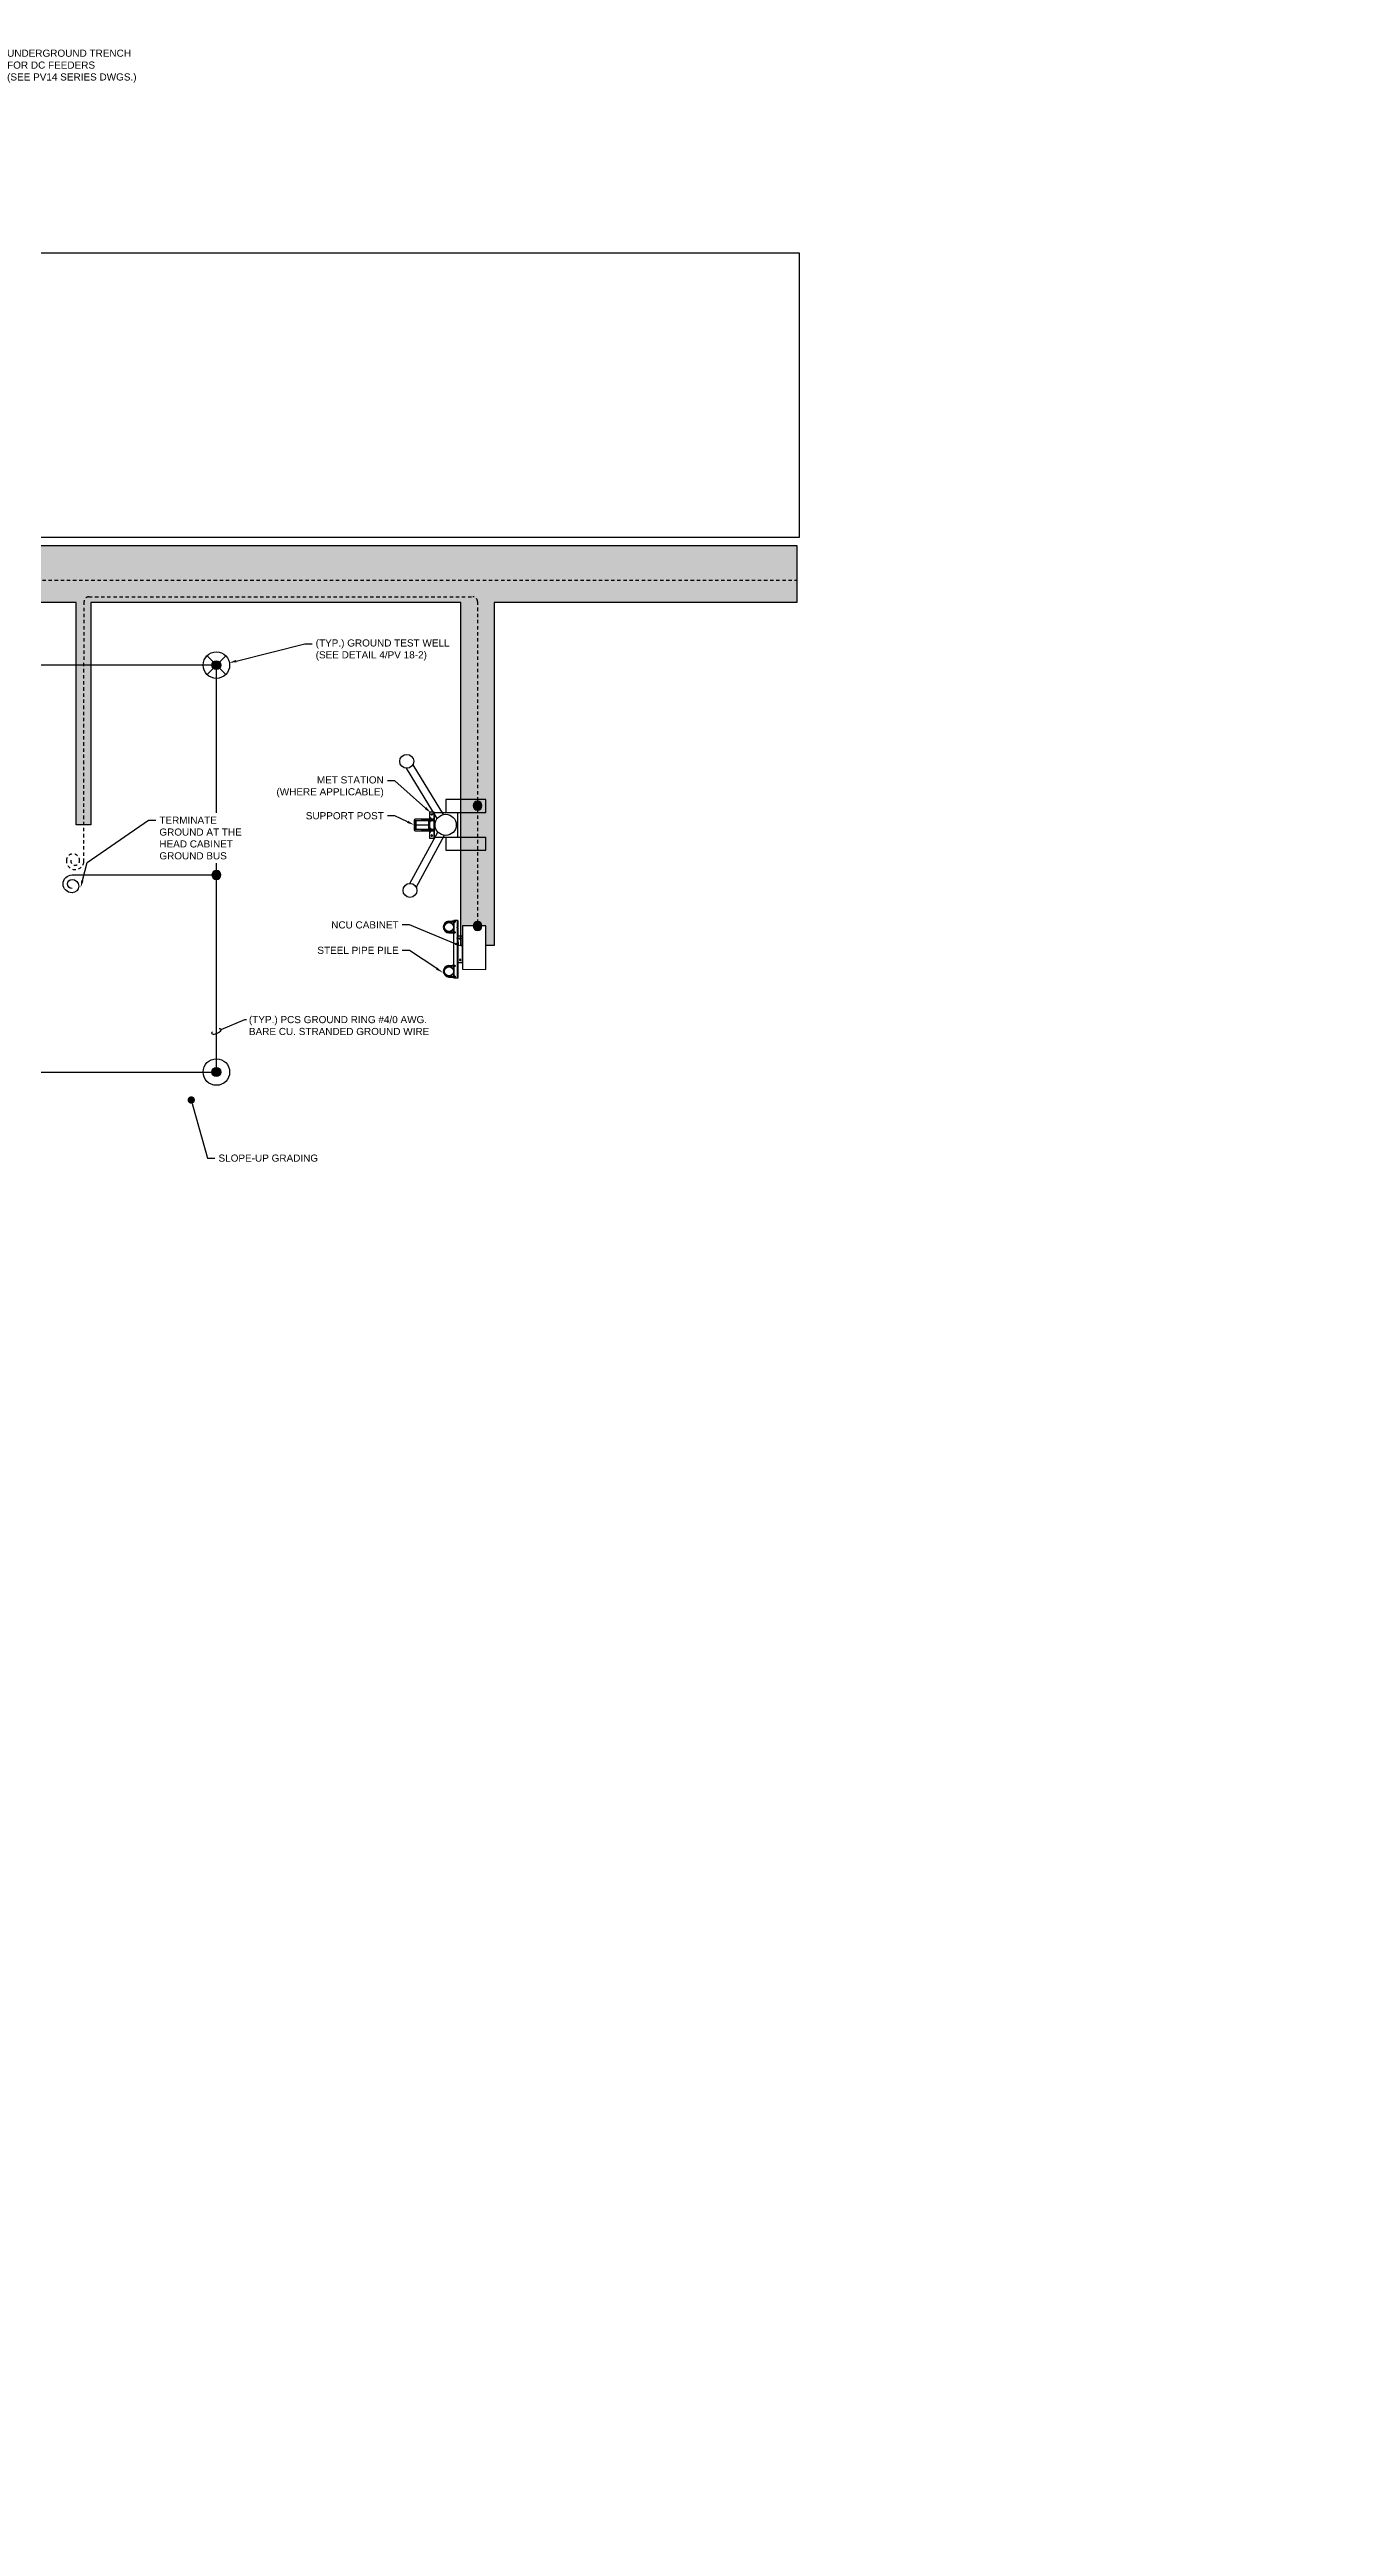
# Model space of a CAD drawing. Header units: feet. Extents: x -17 to 5745, y -41 to 4380.
# Drawn here: x 1869.8 to 1917.5, y 4261.9 to 4353.1 of the extents above; entities that cross this region are included whole.
import ezdxf
from ezdxf import colors
from ezdxf.entities.mleader import LeaderData, LeaderLine
from ezdxf.math import Vec2, Vec3

# ---------------------------------------------------------------- set-up
doc = ezdxf.new("R2010")
doc.units = ezdxf.units.FT
doc.header["$MEASUREMENT"] = 0
doc.set_wipeout_variables(frame=1)
doc.linetypes.add('HIDDEN2', pattern=[0.1875, 0.125, -0.0625])
for name, color, linetype in [('C-ARRY-TABL', 253, 'Continuous'), ('E- AUX. RACK DETAIL', 3, 'Continuous'), ('E-CABL-UG1', 124, 'HIDDEN2'), ('E-CABL-UG4', 64, 'Continuous'), ('E-COMB-BOX', 41, 'Continuous'), ('E-GRND', 3, 'Continuous'), ('E-SOLTEC GATEWAY', 6, 'Continuous'), ('E-TREN', 6, 'Continuous'), ('E-TREN-HATCH', 254, 'Continuous'), ('G-ANNO-TEXT', 1, 'Continuous'), ('G-TEXT', 7, 'Continuous'), ('S-BEAM', 7, 'Continuous'), ('S-BOLT', 93, 'Continuous'), ('S-STEL-ANGL', 3, 'Continuous')]:
    doc.layers.add(name, color=color, linetype=linetype)
doc.styles.add('NEI-A', font='arial.ttf')

# ---------------------------------------------------------------- blocks, each defined once
blk = doc.blocks.new('GRND_ROD')
at = {"linetype": 'Continuous'}
h = blk.add_hatch(color=256, dxfattribs=at)
edge = h.paths.add_edge_path()
edge.add_arc((0, 0), 0.0312, 0, 360)
for radius in [0.0937, 0.0312]:
    blk.add_circle((0, 0), radius, dxfattribs=at)
blk = doc.blocks.new('GRND_TEST_WELL')
at = {"linetype": 'Continuous'}
h = blk.add_hatch(color=256, dxfattribs=at)
edge = h.paths.add_edge_path()
edge.add_arc((0, 0), 0.0312, 0, 360)
for p, q in [((-0.066, 0.066), (0.066, -0.066)), ((-0.066, -0.066), (0.066, 0.066))]:
    blk.add_line(p, q, dxfattribs=at)
for radius in [0.0937, 0.0312]:
    blk.add_circle((0, 0), radius, dxfattribs=at)
blk = doc.blocks.new('BracketAngle_BottomView')
for p, q in [((81.5, 214.5), (70.5, 214.5)), ((72.4, 214.5), (72.4, 214.4)), ((74.4, 214.5), (74.4, 214.4)), ((77.7, 214.5), (77.7, 214.4)), ((79.7, 214.5), (79.7, 214.4))]:
    blk.add_line(p, q)
for points in [[(70.5, 216.4), (81.5, 216.4), (81.5, 214.4), (70.5, 214.4)], [(71.7, 215.7), (71.9, 215.4), (71.7, 215.1), (71.4, 215.1), (71.2, 215.4), (71.4, 215.7)], [(80.4, 215.7), (80.2, 215.4), (80.4, 215.1), (80.7, 215.1), (80.9, 215.4), (80.7, 215.7)]]:
    blk.add_lwpolyline(points, close=True)
for centre in [(71.5, 215.4), (80.5, 215.4)]:
    blk.add_circle(centre, 0.2)
blk = doc.blocks.new('GRND_CONNECTION')
at = {"linetype": 'Continuous'}
h = blk.add_hatch(color=256, dxfattribs=at)
edge = h.paths.add_edge_path()
edge.add_arc((0, 0), 0.0312, 0, 360)
blk.add_circle((0, 0), 0.0312, dxfattribs=at)
blk = doc.blocks.new('Coil Spare')
at = {"color": 64}
for centre, radius, start, end in [((0.125, 0), 0.125, 0, 180), ((0.125, 0), 0.0625, 0, 180), ((0.15625, 0), 0.09375, 180, 0)]:
    blk.add_arc(centre, radius, start, end, dxfattribs=at)
blk = doc.blocks.new('Equipment Callout Arrowhead .75')
at = {"color": 0}
blk.add_ellipse((-0.25, 0), major_axis=(0.743, 0), ratio=0.350959, start_param=-0.80282, end_param=3.944413, dxfattribs=at)
blk = doc.blocks.new('_Dot')
at = {"color": 0, "linetype": 'ByBlock', "lineweight": -2}
blk.add_line((-0.5, 0), (-1, 0), dxfattribs=at)
at = {"color": 0, "linetype": 'ByBlock', "const_width": 0.5}
blk.add_lwpolyline([(-0.25, 0, 1), (0.25, 0, 1)], format="xyb", close=True, dxfattribs=at)

msp = doc.modelspace()

# ---------------------------------------------------------------- hatches: boundary and pattern name
at = {"layer": 'E-TREN-HATCH'}
h = msp.add_hatch(color=256, dxfattribs=at)
h.dxf.hatch_style = 1
h.paths.add_polyline_path([(1867.236, 4334.844), (1897.316, 4334.844), (1897.316, 4332.746), (1886.182, 4332.746), (1886.182, 4320.124), (1884.95, 4320.124), (1884.95, 4332.746), (1871.332, 4332.746), (1871.332, 4324.56), (1870.802, 4324.56), (1870.802, 4332.746), (1867.236, 4332.746)])
at = {"layer": 'S-BOLT'}
h = msp.add_hatch(dxfattribs=at)
h.set_pattern_fill('ANSI31', color=256, scale=0.087418, angle=-90)
h.set_pattern_definition([(315, (1844.722274, 4326.438421), (0.0077267258, 0.0077267258), [])])
h.paths.add_polyline_path([(1883.51, 4324.346), (1883.51, 4324.39), (1883.794, 4324.39), (1883.794, 4324.346)])
h.paths.add_polyline_path([(1883.864, 4324.346), (1883.864, 4324.39), (1883.965, 4324.39), (1883.965, 4324.346)])
h.paths.add_polyline_path([(1883.863, 4324.728), (1883.863, 4324.772), (1883.965, 4324.772), (1883.965, 4324.728)])
h.paths.add_polyline_path([(1883.51, 4324.772), (1883.794, 4324.772), (1883.794, 4324.728), (1883.51, 4324.728)])

# ---------------------------------------------------------------- linework, layer by layer
at = {"layer": 'C-ARRY-TABL'}
msp.add_lwpolyline([(1867.252, 4345.622), (1897.403, 4345.622), (1897.403, 4335.142), (1867.252, 4335.142)], dxfattribs=at)
at = {"layer": 'E- AUX. RACK DETAIL'}
for points in [[(1884.085, 4324.799), (1882.954, 4326.647)], [(1883.183, 4326.776), (1884.305, 4324.941)], [(1885.872, 4325.007), (1885.872, 4325.496), (1884.404, 4325.496), (1884.404, 4325.007)], [(1883.081, 4322.407), (1884.108, 4324.296)], [(1884.841, 4324.115), (1884.841, 4325.007)], [(1884.341, 4324.176), (1883.306, 4322.273)], [(1884.404, 4324.115), (1884.404, 4323.626), (1885.872, 4323.626), (1885.872, 4324.115)]]:
    msp.add_lwpolyline(points, dxfattribs=at)
for centre, radius in [((1882.961, 4326.903, -37.658), 0.256), ((1884.393, 4324.562), 0.389), ((1883.081, 4322.151, -37.658), 0.256)]:
    msp.add_circle(centre, radius, dxfattribs=at)
at = {"layer": 'E-CABL-UG1'}
for points in [[(1856.191, 4330.651), (1856.191, 4332.053, -0.388736), (1857.631, 4333.57), (1897.329, 4333.57)], [(1870.6, 4323.26, 1), (1870.924, 4323.222, 1), (1870.439, 4323.28, 1), (1871.086, 4323.202), (1871.086, 4330.407)]]:
    msp.add_lwpolyline(points, format="xyb", dxfattribs=at)
at = {"layer": 'E-CABL-UG4', "flags": 128}
msp.add_lwpolyline([(1875.957, 4330.444), (1840.331, 4330.444), (1840.331, 4315.466), (1875.957, 4315.466)], close=True, dxfattribs=at)
msp.add_lwpolyline([(1870.646, 4322.719), (1875.96, 4322.719)], dxfattribs=at)
at = {"layer": 'E-COMB-BOX', "const_width": 0.00437}
msp.add_lwpolyline([(1884.845, 4318.936), (1884.845, 4321.034)], dxfattribs=at)
at = {"layer": 'E-TREN'}
msp.add_lwpolyline([(1867.236, 4334.844), (1897.316, 4334.844), (1897.316, 4332.746), (1886.182, 4332.746), (1886.182, 4320.124), (1884.95, 4320.124), (1884.95, 4332.746), (1871.332, 4332.746), (1871.332, 4324.56), (1870.802, 4324.56), (1870.802, 4332.746), (1867.236, 4332.746)], dxfattribs=at)
at = {"layer": 'G-TEXT', "flags": 128}
msp.add_lwpolyline([(1883.794, 4324.723), (1883.794, 4324.395), (1883.779, 4324.395), (1883.779, 4324.531, 0.414214), (1883.757, 4324.553), (1883.317, 4324.553, 0.414214), (1883.295, 4324.531), (1883.295, 4324.395), (1883.281, 4324.395), (1883.281, 4324.723), (1883.295, 4324.723), (1883.295, 4324.586, 0.414214), (1883.317, 4324.565), (1883.757, 4324.565, 0.414214), (1883.779, 4324.586), (1883.779, 4324.723), (1883.794, 4324.723)], format="xyb", dxfattribs=at)
at = {"layer": 'S-BEAM'}
for centre, radius in [((1884.514, 4320.799, 37.658), 0.175), ((1884.514, 4320.799, 37.658), 0.166), ((1884.514, 4319.173, 37.658), 0.175), ((1884.514, 4319.173, 37.658), 0.166)]:
    msp.add_circle(centre, radius, dxfattribs=at)
at = {"layer": 'S-BOLT'}
for p, q in [((1883.231, 4324.728), (1883.231, 4324.39)), ((1883.275, 4324.728), (1883.275, 4324.39)), ((1883.835, 4324.818), (1883.806, 4324.818)), ((1883.835, 4324.436), (1883.806, 4324.436)), ((1883.835, 4324.75), (1883.82, 4324.736)), ((1883.835, 4324.737), (1883.82, 4324.724)), ((1883.835, 4324.368), (1883.82, 4324.354)), ((1883.835, 4324.355), (1883.82, 4324.341)), ((1883.863, 4324.804), (1883.835, 4324.804)), ((1883.863, 4324.696), (1883.835, 4324.696)), ((1883.864, 4324.422), (1883.835, 4324.422)), ((1883.864, 4324.314), (1883.835, 4324.314)), ((1883.863, 4324.696), (1883.863, 4324.804)), ((1883.864, 4324.314), (1883.864, 4324.422)), ((1884.504, 4321.015, 37.658), (1884.637, 4321.015, 37.658)), ((1884.51, 4320.982, 37.658), (1884.637, 4320.982, 37.658)), ((1884.514, 4320.622, 37.658), (1884.74, 4320.622, 37.658)), ((1884.695, 4321.015, 37.658), (1884.74, 4321.015, 37.658)), ((1884.695, 4320.982, 37.658), (1884.74, 4320.982, 37.658)), ((1884.708, 4321.01, 37.658), (1884.73, 4321.01, 37.658)), ((1884.708, 4320.988, 37.658), (1884.73, 4320.988, 37.658)), ((1884.708, 4320.616, 37.658), (1884.73, 4320.616, 37.658)), ((1884.515, 4320.589, 37.658), (1884.74, 4320.589, 37.658)), ((1884.708, 4320.595, 37.658), (1884.73, 4320.595, 37.658)), ((1884.504, 4319.389, 37.658), (1884.637, 4319.389, 37.658)), ((1884.51, 4319.356, 37.658), (1884.637, 4319.356, 37.658)), ((1884.514, 4318.995, 37.658), (1884.74, 4318.995, 37.658)), ((1884.515, 4318.963, 37.658), (1884.74, 4318.963, 37.658)), ((1884.695, 4319.389, 37.658), (1884.74, 4319.389, 37.658)), ((1884.695, 4319.356, 37.658), (1884.74, 4319.356, 37.658)), ((1884.708, 4319.383, 37.658), (1884.73, 4319.383, 37.658)), ((1884.708, 4319.361, 37.658), (1884.73, 4319.361, 37.658)), ((1884.708, 4318.99, 37.658), (1884.73, 4318.99, 37.658)), ((1884.708, 4318.968, 37.658), (1884.73, 4318.968, 37.658))]:
    msp.add_line(p, q, dxfattribs=at)
at = {"layer": 'S-BOLT', "linetype": 'HIDDEN2'}
for p, q in [((1884.695, 4321.015, 37.658), (1884.637, 4321.015, 37.658)), ((1884.695, 4320.982, 37.658), (1884.637, 4320.982, 37.658)), ((1884.681, 4320.589, 37.658), (1884.637, 4320.589, 37.658)), ((1884.695, 4319.389, 37.658), (1884.637, 4319.389, 37.658)), ((1884.695, 4319.356, 37.658), (1884.637, 4319.356, 37.658)), ((1884.681, 4318.963, 37.658), (1884.637, 4318.963, 37.658))]:
    msp.add_line(p, q, dxfattribs=at)
at = {"layer": 'S-BOLT'}
for points in [[(1883.275, 4324.728), (1883.794, 4324.728), (1883.794, 4324.772), (1883.275, 4324.772)], [(1883.275, 4324.346), (1883.794, 4324.346), (1883.794, 4324.39), (1883.275, 4324.39)], [(1883.51, 4324.772), (1883.51, 4324.728)], [(1883.51, 4324.39), (1883.51, 4324.346)], [(1883.806, 4324.818), (1883.806, 4324.682)], [(1883.806, 4324.682), (1883.835, 4324.682), (1883.835, 4324.818)], [(1883.806, 4324.436), (1883.806, 4324.3)], [(1883.806, 4324.3), (1883.835, 4324.3), (1883.835, 4324.436)], [(1883.82, 4324.818), (1883.82, 4324.682)], [(1883.82, 4324.436), (1883.82, 4324.3)], [(1883.863, 4324.728), (1883.965, 4324.728), (1883.965, 4324.772), (1883.863, 4324.772)], [(1883.864, 4324.346), (1883.965, 4324.346), (1883.965, 4324.39), (1883.864, 4324.39)], [(1884.849, 4320.244), (1884.849, 4320.108)]]:
    msp.add_lwpolyline(points, dxfattribs=at)
at = {"layer": 'S-BOLT', "flags": 128}
for points in [[(1884.73, 4320.977), (1884.708, 4320.977), (1884.708, 4321.021), (1884.73, 4321.021)], [(1884.73, 4320.584), (1884.708, 4320.584), (1884.708, 4320.627), (1884.73, 4320.627)], [(1884.73, 4321.021), (1884.73, 4320.977)], [(1884.73, 4320.627), (1884.73, 4320.584)], [(1884.74, 4321.015), (1884.74, 4320.982)], [(1884.74, 4320.622), (1884.74, 4320.589)], [(1884.73, 4319.351), (1884.708, 4319.351), (1884.708, 4319.394), (1884.73, 4319.394)], [(1884.73, 4318.957), (1884.708, 4318.957), (1884.708, 4319.001), (1884.73, 4319.001)], [(1884.73, 4319.394), (1884.73, 4319.351)], [(1884.73, 4319.001), (1884.73, 4318.957)], [(1884.74, 4319.389), (1884.74, 4319.356)], [(1884.74, 4318.995), (1884.74, 4318.963)]]:
    msp.add_lwpolyline(points, dxfattribs=at)
at = {"layer": 'S-BOLT'}
for centre, radius, start, end in [((1883.275, 4324.728), 0.0437, 90, 180), ((1883.275, 4324.39), 0.0437, 180, 270), ((1884.52, 4320.802, 37.658), 0.213, 94.33379, 268.47546), ((1884.517, 4320.802, 37.658), 0.18, 92.28594, 269.12375), ((1884.52, 4319.176, 37.658), 0.213, 94.33379, 268.47546), ((1884.517, 4319.176, 37.658), 0.18, 92.28594, 269.12375)]:
    msp.add_arc(centre, radius, start, end, dxfattribs=at)
at = {"layer": 'S-STEL-ANGL', "linetype": 'HIDDEN2'}
for p, q in [((1884.695, 4320.982, 37.658), (1884.695, 4321.015, 37.658)), ((1884.695, 4320.589, 37.658), (1884.695, 4320.622, 37.658)), ((1884.812, 4320.771, 37.658), (1884.812, 4320.803, 37.658)), ((1884.837, 4320.771, 37.658), (1884.837, 4320.803, 37.658)), ((1884.812, 4320.377, 37.658), (1884.812, 4320.41, 37.658)), ((1884.837, 4320.377, 37.658), (1884.837, 4320.41, 37.658)), ((1884.695, 4319.356, 37.658), (1884.695, 4319.389, 37.658)), ((1884.695, 4318.963, 37.658), (1884.695, 4318.995, 37.658))]:
    msp.add_line(p, q, dxfattribs=at)
at = {"layer": 'S-STEL-ANGL'}
for p, q in [((1884.812, 4321.042, 37.658), (1884.812, 4320.803, 37.658)), ((1884.812, 4320.771, 37.658), (1884.812, 4320.41, 37.658)), ((1884.812, 4320.377, 37.658), (1884.812, 4318.923, 37.658))]:
    msp.add_line(p, q, dxfattribs=at)
for points in [[(1884.695, 4320.803), (1884.695, 4321.042)], [(1884.837, 4321.042), (1884.695, 4321.042)], [(1884.695, 4318.923), (1884.695, 4320.771)], [(1884.837, 4321.042), (1884.837, 4320.803)], [(1884.837, 4320.771), (1884.837, 4320.41)], [(1884.837, 4320.377), (1884.837, 4318.923)], [(1884.837, 4318.923), (1884.695, 4318.923)]]:
    msp.add_lwpolyline(points, dxfattribs=at)
for points in [[(1884.695, 4321.034), (1884.695, 4320.57), (1884.702, 4320.57), (1884.702, 4321.034)], [(1884.695, 4319.407), (1884.695, 4318.943), (1884.702, 4318.943), (1884.702, 4319.407)]]:
    msp.add_lwpolyline(points, close=True, dxfattribs=at)

# ---------------------------------------------------------------- block references
at = {"layer": 'E-CABL-UG4', "xscale": -2.629531065268866, "yscale": 2.629531065268866, "zscale": 2.629531065268866, "rotation": 90}
msp.add_blockref('Coil Spare', (1870.646, 4322.719), dxfattribs=at)
at = {"layer": 'E-GRND'}
for name, p, xscale, yscale, zscale, rotation in [('GRND_TEST_WELL', (1875.957, 4330.444), 5.214970900475605, 5.214970900475605, 5.214970900475605, 270), ('GRND_CONNECTION', (1885.566, 4325.271), -5.259062130537732, 5.259062130537732, 5.259062130537732, 180), ('GRND_CONNECTION', (1875.96, 4322.719), -5.259062130537732, 5.259062130537732, 5.259062130537732, 180), ('GRND_ROD', (1875.957, 4315.466), 5.214970900475605, 5.214970900475605, 5.214970900475605, 270)]:
    msp.add_blockref(name, p, dxfattribs=dict(at, xscale=xscale, yscale=yscale, zscale=zscale, rotation=rotation))
at = {"layer": 'S-STEL-ANGL', "xscale": -0.08741792291666667, "yscale": 0.08741792291666667, "zscale": 0.08741792291666667, "rotation": 270}
for p in [(1865.051, 4317.912), (1866.094, 4313.338, 37.658)]:
    msp.add_blockref('BracketAngle_BottomView', p, dxfattribs=at)

# ---------------------------------------------------------------- leaders
at = {"layer": 'G-ANNO-TEXT'}
ml = msp.add_multileader_mtext('Standard', dxfattribs=at)
ml.set_content('\\A1;UNDERGROUND TRENCH FOR DC FEEDERS \\P(SEE PV14 SERIES DWGS.)', color=256, style='NEI-A')
ml.set_leader_properties()
ml.set_arrow_properties(name='Equipment Callout Arrowhead .75')
ml.build(insert=Vec2(0, 0))
ml.multileader.update_dxf_attribs({"dogleg_length": 0.0625, "arrow_head_size": 0.255})
ctx = ml.context
ctx.base_point, ctx.char_height, ctx.arrow_head_size, ctx.landing_gap_size, ctx.plane_origin = Vec3(1868.167, 4352.928), 0.26225, 0.255, 0.09, Vec3(1872.071, 4363.127)
notes = []
notes.append((ctx, [(0, (1, 1, 0), (1868.105, 4352.928), (1, 0), 0.0625, [(0, [(1866.365, 4351.651)], 0, [])])]))
ctx.mtext.insert, ctx.mtext.width, ctx.mtext.defined_height, ctx.mtext.flow_direction = Vec3(1868.257, 4353.098), 4.75342, 2.138, 5
ml = msp.add_multileader_mtext('Standard', dxfattribs=at)
ml.set_content('\\A1;(TYP.) PCS GROUND RING #4/0 AWG. BARE CU. STRANDED GROUND WIRE ', color=256, style='NEI-A')
ml.set_leader_properties()
ml.set_arrow_properties(name='Equipment Callout Arrowhead .75')
ml.build(insert=Vec2(0, 0))
ml.multileader.update_dxf_attribs({"dogleg_length": 0.0625, "arrow_head_size": 0.255})
ctx = ml.context
ctx.base_point, ctx.char_height, ctx.arrow_head_size, ctx.landing_gap_size, ctx.plane_origin = Vec3(1877.065, 4317.393), 0.26225, 0.255, 0.09, Vec3(1874.522, 4326.011)
notes.append((ctx, [(0, (1, 1, 0), (1877.002, 4317.393), (1, 0), 0.0625, [(0, [(1875.898, 4316.932)], 0, [])])]))
ctx.mtext.insert, ctx.mtext.width, ctx.mtext.defined_height, ctx.mtext.flow_direction = Vec3(1877.155, 4317.527), 7.08237, 2.138, 5
for ctx, leaders in notes:
    for number, flags, end, landing, length, lines in leaders:
        leader = LeaderData()
        leader.index, (leader.has_last_leader_line, leader.has_dogleg_vector, leader.attachment_direction) = number, flags
        leader.last_leader_point, leader.dogleg_vector, leader.dogleg_length = Vec3(end), Vec3(landing), length
        for number, points, colour, breaks in lines:
            line = LeaderLine()
            line.index, line.vertices, line.color, line.breaks = number, Vec3.list(points), colors.encode_raw_color(colour), breaks
            leader.lines.append(line)
        ctx.leaders.append(leader)

# ---------------------------------------------------------------- next in the draw order: leaders
ml = msp.add_multileader_mtext('Standard', dxfattribs=at)
ml.set_content('\\A1;STEEL PIPE PILE', color=256, style='NEI-A')
ml.set_leader_properties()
ml.build(insert=Vec2(0, 0))
ml.multileader.update_dxf_attribs({"dogleg_length": 3.071, "arrow_head_size": 0.269})
ctx = ml.context
ctx.base_point, ctx.char_height, ctx.arrow_head_size, ctx.landing_gap_size, ctx.plane_origin = Vec3(1879.574, 4319.943), 0.26225, 0.269, 0.134, Vec3(1850.653, 4369.042)
ctx.text_align_type = 2
notes = []
notes.append((ctx, [(0, (1, 1, 0), (1883.068, 4319.943), (-1, 0), 0.269, [(1, [(1884.288, 4319.124)], 0, [])])]))
ctx.mtext.insert, ctx.mtext.width, ctx.mtext.alignment, ctx.mtext.flow_direction = Vec3(1882.665, 4320.077), 2.97632, 3, 5
ctx.mtext.has_bg_fill, ctx.mtext.bg_color, ctx.mtext.bg_scale_factor, ctx.mtext.bg_transparency, ctx.mtext.use_window_bg_color = 1, -1073741824, 1.5, 0, 1
ml = msp.add_multileader_mtext('Standard', dxfattribs=at)
ml.set_content('\\A1;SLOPE-UP GRADING ', color=256, style='NEI-A')
ml.set_leader_properties()
ml.set_arrow_properties(name='DOT')
ml.build(insert=Vec2(0, 0))
ml.multileader.update_dxf_attribs({"dogleg_length": 3.071, "arrow_head_size": 0.269})
ctx = ml.context
ctx.base_point, ctx.char_height, ctx.arrow_head_size, ctx.landing_gap_size, ctx.plane_origin = Vec3(1875.9, 4312.295), 0.26225, 0.269, 0.134, Vec3(1910.384, 4362.213)
notes.append((ctx, [(0, (1, 1, 0), (1875.632, 4312.295), (1, 0), 0.269, [(1, [(1875.032, 4314.436)], 0, [])])]))
ctx.mtext.insert, ctx.mtext.width, ctx.mtext.flow_direction = Vec3(1876.035, 4312.429), 3.62391, 5
ctx.mtext.has_bg_fill, ctx.mtext.bg_color, ctx.mtext.bg_scale_factor, ctx.mtext.bg_transparency, ctx.mtext.use_window_bg_color = 1, -1073741824, 1.5, 0, 1
for ctx, leaders in notes:
    for number, flags, end, landing, length, lines in leaders:
        leader = LeaderData()
        leader.index, (leader.has_last_leader_line, leader.has_dogleg_vector, leader.attachment_direction) = number, flags
        leader.last_leader_point, leader.dogleg_vector, leader.dogleg_length = Vec3(end), Vec3(landing), length
        for number, points, colour, breaks in lines:
            line = LeaderLine()
            line.index, line.vertices, line.color, line.breaks = number, Vec3.list(points), colors.encode_raw_color(colour), breaks
            leader.lines.append(line)
        ctx.leaders.append(leader)

# ---------------------------------------------------------------- next in the draw order: wipeouts: each hides what was drawn before it
msp.add_wipeout([(1885.872, 4320.845), (1885.012, 4320.845), (1885.012, 4319.124), (1885.872, 4319.124), (1885.872, 4319.124)]).translate(0, 0, 37.658).dxf.layer = 'E-SOLTEC GATEWAY'

# ---------------------------------------------------------------- next in the draw order: linework, layer by layer
at = {"layer": 'E- AUX. RACK DETAIL', "elevation": 37.658}
msp.add_lwpolyline([(1885.012, 4320.848), (1885.012, 4319.251), (1885.872, 4319.245), (1885.872, 4320.842)], close=True, dxfattribs=at)
at = {"layer": 'E-CABL-UG1'}
msp.add_lwpolyline([(1871.086, 4330.407), (1871.091, 4332.783, -0.414214), (1871.266, 4332.958), (1885.391, 4332.958, -0.414214), (1885.566, 4332.783), (1885.566, 4320.844)], format="xyb", dxfattribs=at)

# ---------------------------------------------------------------- next in the draw order: block references
at = {"layer": 'E-GRND', "xscale": -5.259062130537732, "yscale": 5.259062130537732, "zscale": 5.259062130537732, "rotation": 180}
msp.add_blockref('GRND_CONNECTION', (1885.566, 4320.844), dxfattribs=at)

# ---------------------------------------------------------------- next in the draw order: leaders
at = {"layer": 'G-ANNO-TEXT'}
ml = msp.add_multileader_mtext('Standard', dxfattribs=at)
ml.set_content('\\A1;MET STATION (WHERE APPLICABLE)', color=256, style='NEI-A')
ml.set_leader_properties()
ml.build(insert=Vec2(0, 0))
ml.multileader.update_dxf_attribs({"dogleg_length": 3.071, "arrow_head_size": 0.269})
ctx = ml.context
ctx.base_point, ctx.char_height, ctx.arrow_head_size, ctx.landing_gap_size, ctx.plane_origin = Vec3(1878.069, 4326.18), 0.26225, 0.269, 0.134, Vec3(1850.105, 4376.411)
ctx.text_align_type = 2
notes = []
notes.append((ctx, [(0, (1, 1, 0), (1882.52, 4326.18), (-1, 0), 0.269, [(1, [(1883.855, 4325.002)], 0, [])])]))
ctx.mtext.insert, ctx.mtext.width, ctx.mtext.alignment, ctx.mtext.flow_direction = Vec3(1882.117, 4326.35), 3.93893, 3, 5
ctx.mtext.has_bg_fill, ctx.mtext.bg_color, ctx.mtext.bg_scale_factor, ctx.mtext.bg_transparency, ctx.mtext.use_window_bg_color = 1, -1073741824, 1.5, 0, 1
ml = msp.add_multileader_mtext('Standard', dxfattribs=at)
ml.set_content('\\A1;NCU CABINET ', color=256, style='NEI-A')
ml.set_leader_properties()
ml.build(insert=Vec2(0, 0))
ml.multileader.update_dxf_attribs({"dogleg_length": 3.071, "arrow_head_size": 0.269})
ctx = ml.context
ctx.base_point, ctx.char_height, ctx.arrow_head_size, ctx.landing_gap_size, ctx.plane_origin = Vec3(1880.083, 4320.879), 0.26225, 0.269, 0.134, Vec3(1851.827, 4369.042)
ctx.text_align_type = 2
notes.append((ctx, [(0, (1, 1, 0), (1883.068, 4320.879), (-1, 0), 0.269, [(1, [(1884.995, 4320.088)], 0, [])])]))
ctx.mtext.insert, ctx.mtext.width, ctx.mtext.alignment, ctx.mtext.flow_direction = Vec3(1882.665, 4321.012), 2.47865, 3, 5
ctx.mtext.has_bg_fill, ctx.mtext.bg_color, ctx.mtext.bg_scale_factor, ctx.mtext.bg_transparency, ctx.mtext.use_window_bg_color = 1, -1073741824, 1.5, 0, 1
for ctx, leaders in notes:
    for number, flags, end, landing, length, lines in leaders:
        leader = LeaderData()
        leader.index, (leader.has_last_leader_line, leader.has_dogleg_vector, leader.attachment_direction) = number, flags
        leader.last_leader_point, leader.dogleg_vector, leader.dogleg_length = Vec3(end), Vec3(landing), length
        for number, points, colour, breaks in lines:
            line = LeaderLine()
            line.index, line.vertices, line.color, line.breaks = number, Vec3.list(points), colors.encode_raw_color(colour), breaks
            leader.lines.append(line)
        ctx.leaders.append(leader)

# ---------------------------------------------------------------- next in the draw order: leaders
ml = msp.add_multileader_mtext('Standard', dxfattribs=at)
ml.set_content('\\A1;SUPPORT POST', color=256, style='NEI-A')
ml.set_leader_properties()
ml.build(insert=Vec2(0, 0))
ml.multileader.update_dxf_attribs({"dogleg_length": 3.071, "arrow_head_size": 0.269})
ctx = ml.context
ctx.base_point, ctx.char_height, ctx.arrow_head_size, ctx.landing_gap_size, ctx.plane_origin = Vec3(1879.137, 4324.897), 0.26225, 0.269, 0.134, Vec3(1849.755, 4374.754)
ctx.text_align_type = 2
notes = []
notes.append((ctx, [(0, (1, 1, 0), (1882.52, 4324.897), (-1, 0), 0.269, [(1, [(1883.236, 4324.559)], 0, [])])]))
ctx.mtext.insert, ctx.mtext.width, ctx.mtext.alignment, ctx.mtext.flow_direction = Vec3(1882.117, 4325.031), 2.86559, 3, 5
ctx.mtext.has_bg_fill, ctx.mtext.bg_color, ctx.mtext.bg_scale_factor, ctx.mtext.bg_transparency, ctx.mtext.use_window_bg_color = 1, -1073741824, 1.5, 0, 1
ml = msp.add_multileader_mtext('Standard', dxfattribs=at)
ml.set_content('\\A1;TERMINATE GROUND AT THE HEAD CABINET GROUND BUS', color=256, style='NEI-A')
ml.set_leader_properties()
ml.build(insert=Vec2(0, 0))
ml.multileader.update_dxf_attribs({"dogleg_length": 3.071, "arrow_head_size": 0.269})
ctx = ml.context
ctx.base_point, ctx.char_height, ctx.arrow_head_size, ctx.landing_gap_size, ctx.plane_origin = Vec3(1873.725, 4324.733), 0.26225, 0.269, 0.134, Vec3(1878.777, 4343.457)
notes.append((ctx, [(1, (1, 1, 0), (1873.456, 4324.733), (1, 0), 0.269, [(1, [(1870.962, 4322.252), (1871.197, 4323.177)], 0, [])])]))
ctx.mtext.insert, ctx.mtext.width, ctx.mtext.defined_height, ctx.mtext.flow_direction = Vec3(1873.859, 4324.867), 3.71583, 0.605, 5
ctx.mtext.has_bg_fill, ctx.mtext.bg_color, ctx.mtext.bg_scale_factor, ctx.mtext.bg_transparency, ctx.mtext.use_window_bg_color = 1, -1073741824, 1.5, 0, 1
for ctx, leaders in notes:
    for number, flags, end, landing, length, lines in leaders:
        leader = LeaderData()
        leader.index, (leader.has_last_leader_line, leader.has_dogleg_vector, leader.attachment_direction) = number, flags
        leader.last_leader_point, leader.dogleg_vector, leader.dogleg_length = Vec3(end), Vec3(landing), length
        for number, points, colour, breaks in lines:
            line = LeaderLine()
            line.index, line.vertices, line.color, line.breaks = number, Vec3.list(points), colors.encode_raw_color(colour), breaks
            leader.lines.append(line)
        ctx.leaders.append(leader)

# ---------------------------------------------------------------- next in the draw order: leaders
at = {"layer": 'G-TEXT', "color": 253}
ml = msp.add_multileader_mtext('Standard', dxfattribs=at)
ml.set_content('ARRAY ROAD', color=253, style='NEI-A')
ml.set_leader_properties()
ml.set_arrow_properties(name='DOT')
ml.build(insert=Vec2(0, 0))
ml.multileader.update_dxf_attribs({"dogleg_length": 0.36, "arrow_head_size": 0.351})
ctx = ml.context
ctx.base_point, ctx.char_height, ctx.arrow_head_size, ctx.landing_gap_size, ctx.plane_origin = Vec3(2061.552, 4344.419), 0.7021, 0.351, 0.00546, Vec3(2057.446, 4339.45)
notes = []
notes.append((ctx, [(0, (0, 0, 0), (0, 0), (1, 0), 1, [])]))
ctx.mtext.insert, ctx.mtext.width, ctx.mtext.flow_direction = Vec3(2061.557, 4344.776), 6.44019, 5
ctx.mtext.has_bg_fill, ctx.mtext.bg_color, ctx.mtext.bg_scale_factor, ctx.mtext.bg_transparency, ctx.mtext.use_window_bg_color = 1, -1073741824, 1.5, 0, 1
for ctx, leaders in notes:
    for number, flags, end, landing, length, lines in leaders:
        leader = LeaderData()
        leader.index, (leader.has_last_leader_line, leader.has_dogleg_vector, leader.attachment_direction) = number, flags
        leader.last_leader_point, leader.dogleg_vector, leader.dogleg_length = Vec3(end), Vec3(landing), length
        for number, points, colour, breaks in lines:
            line = LeaderLine()
            line.index, line.vertices, line.color, line.breaks = number, Vec3.list(points), colors.encode_raw_color(colour), breaks
            leader.lines.append(line)
        ctx.leaders.append(leader)

# ---------------------------------------------------------------- next in the draw order: linework, layer by layer
at = {"layer": 'E- AUX. RACK DETAIL'}
msp.add_lwpolyline([(1885.872, 4325.007), (1883.968, 4325.007), (1883.968, 4324.115), (1885.872, 4324.115)], dxfattribs=at)

# ---------------------------------------------------------------- next in the draw order: leaders
at = {"layer": 'G-ANNO-TEXT'}
ml = msp.add_multileader_mtext('Standard', dxfattribs=at)
ml.set_content('{\\C7;(TYP.) GROUND TEST WELL \\P(SEE DETAIL 4/PV 18-2) }', color=256, style='NEI-A')
ml.set_leader_properties(color=256)
ml.build(insert=Vec2(0, 0))
ml.multileader.update_dxf_attribs({"dogleg_length": 0.269, "arrow_head_size": 0.269})
ctx = ml.context
ctx.base_point, ctx.char_height, ctx.arrow_head_size, ctx.landing_gap_size, ctx.plane_origin = Vec3(1879.477, 4331.221), 0.26225, 0.269, 0.134, Vec3(1875.962, 4330.376)
notes = []
notes.append((ctx, [(1, (1, 1, 0), (1879.209, 4331.221), (1, 0), 0.269, [(0, [(1876.427, 4330.528)], 0, [])])]))
ctx.mtext.insert, ctx.mtext.flow_direction = Vec3(1879.611, 4331.39), 5
ctx.mtext.has_bg_fill, ctx.mtext.bg_color, ctx.mtext.bg_scale_factor, ctx.mtext.bg_transparency, ctx.mtext.use_window_bg_color = 1, -1073741824, 1.5, 0, 1
for ctx, leaders in notes:
    for number, flags, end, landing, length, lines in leaders:
        leader = LeaderData()
        leader.index, (leader.has_last_leader_line, leader.has_dogleg_vector, leader.attachment_direction) = number, flags
        leader.last_leader_point, leader.dogleg_vector, leader.dogleg_length = Vec3(end), Vec3(landing), length
        for number, points, colour, breaks in lines:
            line = LeaderLine()
            line.index, line.vertices, line.color, line.breaks = number, Vec3.list(points), colors.encode_raw_color(colour), breaks
            leader.lines.append(line)
        ctx.leaders.append(leader)

doc.saveas('drawing.dxf')
